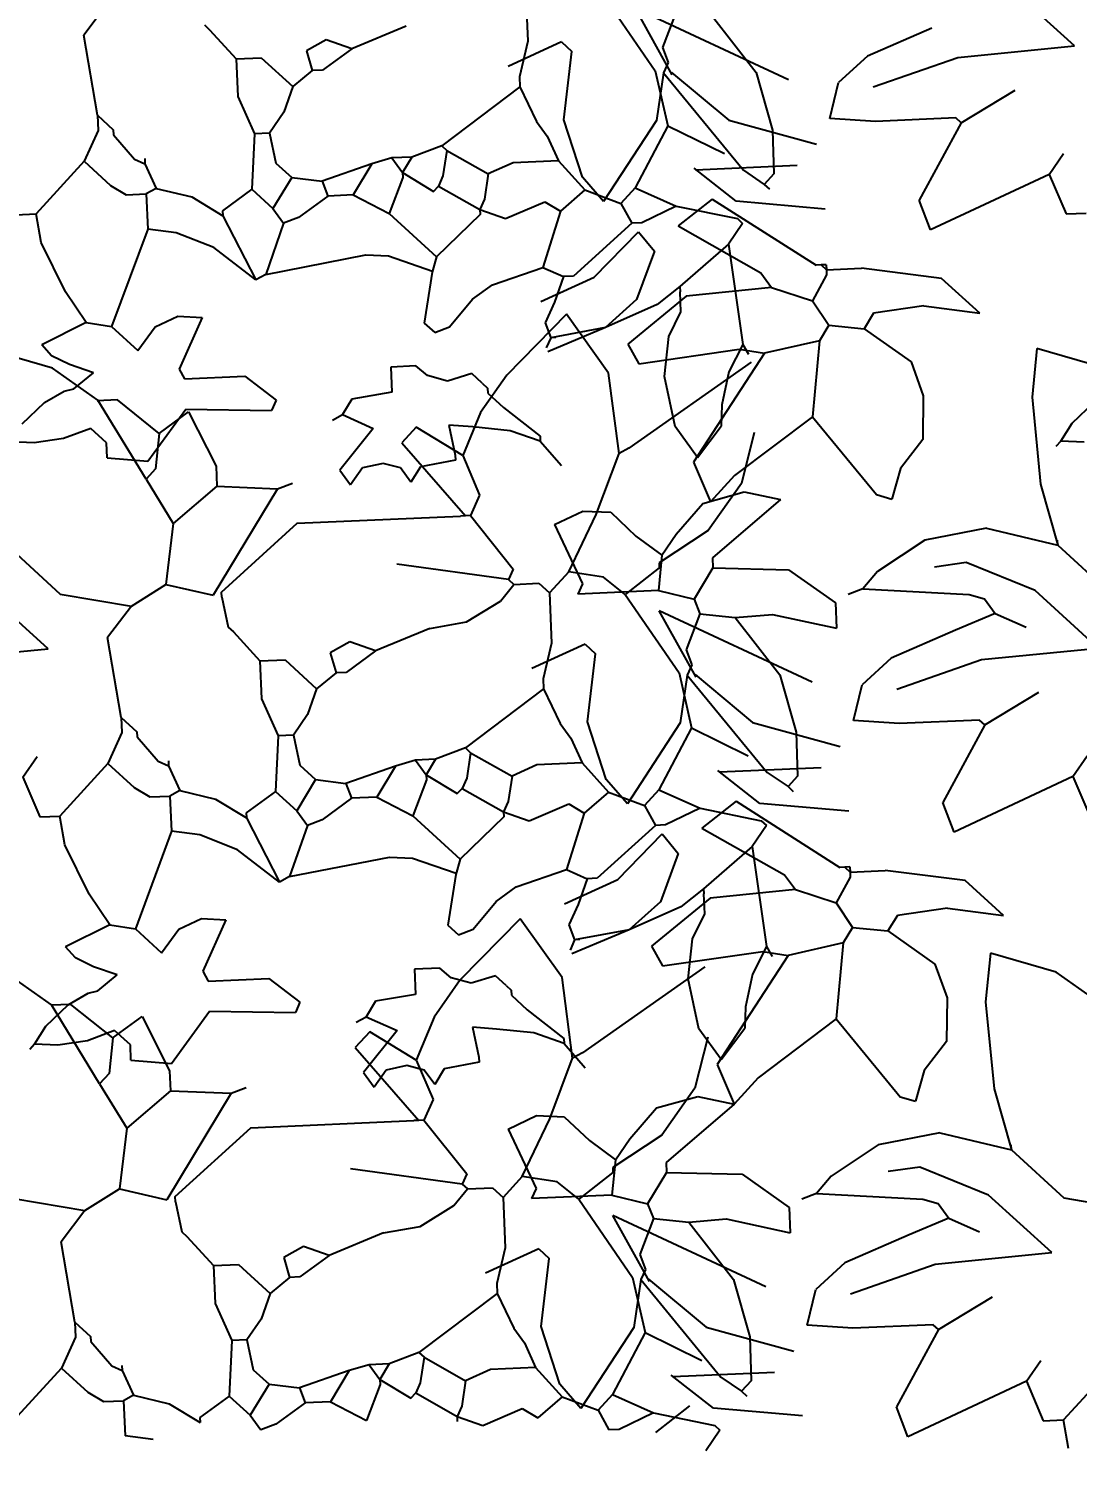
# Model space of a CAD drawing. Header units: inches. Extents: x 745 to 1928, y 308 to 2639.
# Drawn here: x 1686.7 to 1753.1, y 2358.6 to 2450.3 of the extents above; entities that cross this region are included whole.
import ezdxf

# ---------------------------------------------------------------- set-up
doc = ezdxf.new("R2010")
doc.units = ezdxf.units.IN
doc.header["$MEASUREMENT"] = 0
doc.layers.add('G-ANNO-DIM', color=90, linetype='Continuous', lineweight=18)
doc.layers.add('G-HEDGE', color=96, linetype='Continuous', lineweight=25)
doc.styles.add('ARIAL', font='arial.ttf')
doc.dimstyles.new('TICK_36', dxfattribs={"dimtxt": 10, "dimasz": 3.6, "dimexe": 1.8, "dimexo": 1.2, "dimgap": 1.8, "dimtad": 0, "dimdec": 0, "dimzin": 0, "dimdsep": 46, "dimtxsty": 'ARIAL', "dimblk": 'OBLIQUE', "dimcen": 1.8, "dimdle": 1.8, "dimclrd": 256, "dimclrt": 256, "dimadec": 0, "dimazin": 0, "dimtfac": 1, "dimtdec": 0, "dimtmove": 1, "dimatfit": 3, "dimldrblk": 'OPEN90', "dimfxl": 1, "dimtfill": 1, "dimtolj": 1, "dimtzin": 0, "dimarcsym": 0})

# ---------------------------------------------------------------- blocks, each defined once
blk = doc.blocks.new('_Oblique')
at = {"color": 0, "linetype": 'ByBlock', "lineweight": -2}
blk.add_line((-0.5, -0.5), (0.5, 0.5), dxfattribs=at)
blk = doc.blocks.new('*D37')
at = {"layer": 'Defpoints', "color": 0, "transparency": 16777216}
for p in [(1920.195, 2609.029), (1543.521, 2608.302), (1544.011, 2354.302)]:
    blk.add_point(p, dxfattribs=at)
at = {"layer": 'G-ANNO-DIM', "lineweight": -2, "transparency": 16777216}
for p, q in [((1920.191, 2610.829), (1920.407, 2498.85)), ((1920.688, 2353.229), (1920.457, 2473.027))]:
    blk.add_line(p, q, dxfattribs=at)
at = {"layer": 'G-ANNO-DIM', "color": 0, "lineweight": -2, "transparency": 16777216}
for p, q in [((1544.721, 2608.304), (1921.995, 2609.032)), ((1545.211, 2354.304), (1922.485, 2355.032))]:
    blk.add_line(p, q, dxfattribs=at)
at = {"layer": 'G-ANNO-DIM', "lineweight": -2, "transparency": 16777216, "xscale": 3.6, "yscale": 3.6, "zscale": 3.6}
for p, rotation in [((1920.195, 2609.029), 90.11050432522009), ((1920.685, 2355.029), 270.1105043252201)]:
    blk.add_blockref('_Oblique', p, dxfattribs=dict(at, rotation=rotation))
at = {"layer": 'G-ANNO-DIM', "transparency": 16777216, "insert": (1920.432, 2485.938), "char_height": 10, "attachment_point": 5, "rotation": 270.1105, "style": 'ARIAL', "bg_fill": 3, "box_fill_scale": 1.25, "bg_fill_color": 256, "bg_fill_true_color": 13158600, "bg_fill_transparency": 0}
blk.add_mtext('\\A1;254', dxfattribs=at)
blk = doc.blocks.new('_Open90')
at = {"color": 0, "linetype": 'ByBlock', "lineweight": -2}
for p, q in [((-0.5, 0.5), (0, 0)), ((0, 0), (-1, 0)), ((0, 0), (-0.5, -0.5))]:
    blk.add_line(p, q, dxfattribs=at)

msp = doc.modelspace()

# ---------------------------------------------------------------- linework, layer by layer
at = {"layer": 'G-HEDGE'}
for p, q in [((1718.184, 2452.692), (1718.323, 2449.506)), ((1722.977, 2452.582), (1726.386, 2447.623)), ((1752.91, 2449.2), (1748.92, 2452.836)), ((1691.727, 2451.858), (1690.217, 2449.877)), ((1727.464, 2447.366), (1725.132, 2451.56)), ((1734.82, 2447.048), (1725.132, 2451.56)), ((1727.7, 2451.358), (1726.841, 2449.087)), ((1697.85, 2450.528), (1698.182, 2450.224)), ((1710.621, 2450.447), (1707.173, 2449.02)), ((1729.944, 2451.137), (1732.772, 2447.511)), ((1743.887, 2450.324), (1739.814, 2448.55)), ((1691.077, 2444.807), (1690.217, 2449.877)), ((1698.182, 2450.224), (1699.858, 2448.382)), ((1705.552, 2449.588), (1704.305, 2448.895)), ((1707.173, 2449.02), (1705.552, 2449.588)), ((1720.441, 2449.446), (1717.07, 2447.902)), ((1718.323, 2449.506), (1717.784, 2447.248)), ((1720.441, 2449.446), (1721.106, 2448.837)), ((1699.858, 2448.382), (1701.452, 2448.451)), ((1701.452, 2448.451), (1703.447, 2446.623)), ((1704.305, 2448.895), (1704.679, 2447.634)), ((1707.173, 2449.02), (1705.317, 2447.662)), ((1720.589, 2444.523), (1721.106, 2448.837)), ((1726.841, 2449.087), (1727.201, 2448.145)), ((1739.814, 2448.55), (1737.972, 2446.874)), ((1740.165, 2446.604), (1745.539, 2448.471)), ((1745.539, 2448.471), (1752.91, 2449.2)), ((1699.858, 2448.382), (1699.957, 2445.988)), ((1704.679, 2447.634), (1703.447, 2446.623)), ((1705.317, 2447.662), (1704.679, 2447.634)), ((1726.386, 2447.623), (1727.176, 2444.146)), ((1727.201, 2448.145), (1726.911, 2447.493)), ((1727.402, 2447.518), (1731.042, 2444.491)), ((1732.772, 2447.511), (1733.81, 2443.871)), ((1703.447, 2446.623), (1702.879, 2445.002)), ((1717.812, 2446.611), (1712.866, 2442.884)), ((1717.784, 2447.248), (1717.812, 2446.611)), ((1717.812, 2446.611), (1718.865, 2444.422)), ((1726.911, 2447.493), (1726.454, 2444.472)), ((1726.911, 2447.493), (1731.968, 2441.329)), ((1737.433, 2444.615), (1737.972, 2446.874)), ((1699.957, 2445.988), (1701.023, 2443.644)), ((1745.744, 2444.34), (1749.165, 2446.404)), ((1691.077, 2444.807), (1692.074, 2443.893)), ((1691.077, 2444.807), (1691.118, 2443.851)), ((1702.879, 2445.002), (1701.978, 2443.686)), ((1691.118, 2443.851), (1690.246, 2441.898)), ((1692.074, 2443.893), (1692.088, 2443.574)), ((1718.865, 2444.422), (1719.543, 2443.494)), ((1721.772, 2440.885), (1720.589, 2444.523)), ((1726.454, 2444.472), (1723.116, 2439.347)), ((1727.176, 2444.146), (1725.113, 2440.225)), ((1727.176, 2444.146), (1730.764, 2442.387)), ((1731.042, 2444.491), (1736.593, 2442.976)), ((1733.81, 2443.871), (1733.893, 2441.094)), ((1740.314, 2444.422), (1737.433, 2444.615)), ((1745.412, 2444.644), (1740.314, 2444.422)), ((1745.744, 2444.34), (1743.085, 2439.436)), ((1745.744, 2444.34), (1745.412, 2444.644)), ((1692.088, 2443.574), (1693.432, 2442.037)), ((1701.023, 2443.644), (1700.857, 2440.125)), ((1701.978, 2443.686), (1701.023, 2443.644)), ((1701.978, 2443.686), (1702.38, 2441.788)), ((1719.543, 2443.494), (1720.25, 2441.929)), ((1693.432, 2442.037), (1694.083, 2441.745)), ((1694.069, 2442.065), (1694.083, 2441.745)), ((1709.708, 2442.108), (1708.448, 2441.734)), ((1710.982, 2442.163), (1709.708, 2442.108)), ((1709.708, 2442.108), (1710.388, 2441.18)), ((1710.982, 2442.163), (1710.388, 2441.18)), ((1712.866, 2442.884), (1710.982, 2442.163)), ((1712.866, 2442.884), (1713.199, 2442.579)), ((1713.199, 2442.579), (1712.95, 2440.973)), ((1713.199, 2442.579), (1715.817, 2441.098)), ((1751.313, 2441.071), (1752.213, 2442.387)), ((1690.246, 2441.898), (1687.198, 2438.572)), ((1690.246, 2441.898), (1691.908, 2440.374)), ((1694.083, 2441.745), (1694.789, 2440.181)), ((1702.38, 2441.788), (1703.378, 2440.874)), ((1708.448, 2441.734), (1705.303, 2440.639)), ((1708.448, 2441.734), (1707.256, 2439.767)), ((1710.388, 2441.18), (1710.401, 2440.861)), ((1710.388, 2441.18), (1712.355, 2439.989)), ((1715.817, 2441.098), (1715.568, 2439.49)), ((1717.383, 2441.804), (1715.817, 2441.098)), ((1720.25, 2441.929), (1717.383, 2441.804)), ((1720.25, 2441.929), (1721.927, 2440.086)), ((1731.5, 2439.365), (1728.836, 2441.455)), ((1728.941, 2441.364), (1735.375, 2441.645)), ((1731.968, 2441.329), (1733.283, 2440.429)), ((1733.893, 2441.094), (1733.283, 2440.429)), ((1691.908, 2440.374), (1692.891, 2439.778)), ((1694.789, 2440.181), (1694.166, 2439.834)), ((1694.789, 2440.181), (1697.048, 2439.641)), ((1703.378, 2440.874), (1702.187, 2438.907)), ((1703.378, 2440.874), (1705.303, 2440.639)), ((1705.303, 2440.639), (1705.664, 2439.697)), ((1710.401, 2440.861), (1709.543, 2438.589)), ((1712.355, 2439.989), (1712.659, 2440.321)), ((1712.95, 2440.973), (1712.659, 2440.321)), ((1712.659, 2440.321), (1715.278, 2438.839)), ((1723.115, 2439.348), (1721.772, 2440.885)), ((1725.113, 2440.225), (1724.198, 2439.228)), ((1725.113, 2440.225), (1727.717, 2439.062)), ((1733.283, 2440.429), (1733.616, 2440.125)), ((1751.313, 2441.071), (1743.806, 2437.552)), ((1751.313, 2441.071), (1752.38, 2438.564)), ((1692.891, 2439.778), (1694.166, 2439.834)), ((1694.166, 2439.834), (1694.264, 2437.604)), ((1697.048, 2439.641), (1699.015, 2438.45)), ((1700.857, 2440.125), (1699.001, 2438.768)), ((1700.857, 2440.125), (1702.187, 2438.907)), ((1705.664, 2439.697), (1703.808, 2438.339)), ((1707.256, 2439.767), (1705.664, 2439.697)), ((1707.256, 2439.767), (1709.543, 2438.589)), ((1715.568, 2439.49), (1715.278, 2438.839)), ((1716.898, 2438.272), (1719.405, 2439.339)), ((1719.405, 2439.339), (1720.389, 2438.743)), ((1721.927, 2440.086), (1720.389, 2438.743)), ((1721.927, 2440.086), (1724.198, 2439.228)), ((1729.995, 2439.503), (1727.833, 2437.813)), ((1729.995, 2439.503), (1736.561, 2435.321)), ((1737.135, 2438.876), (1731.5, 2439.365)), ((1743.806, 2437.552), (1743.085, 2439.436)), ((1685.924, 2438.517), (1687.198, 2438.572)), ((1687.519, 2436.754), (1687.198, 2438.572)), ((1699.001, 2438.768), (1699.015, 2438.45)), ((1699.015, 2438.45), (1701.107, 2434.391)), ((1702.187, 2438.907), (1702.866, 2437.979)), ((1703.808, 2438.339), (1702.866, 2437.979)), ((1709.543, 2438.589), (1712.535, 2435.846)), ((1715.292, 2438.521), (1712.535, 2435.846)), ((1715.278, 2438.839), (1715.292, 2438.521)), ((1715.278, 2438.839), (1716.898, 2438.272)), ((1720.389, 2438.743), (1719.268, 2435.182)), ((1724.198, 2439.228), (1724.892, 2437.982)), ((1727.717, 2439.062), (1725.528, 2438.009)), ((1727.717, 2439.062), (1731.582, 2438.273)), ((1752.38, 2438.564), (1753.654, 2438.619)), ((1694.264, 2437.604), (1691.978, 2431.44)), ((1696.053, 2437.372), (1694.264, 2437.604)), ((1702.866, 2437.979), (1701.73, 2434.738)), ((1724.892, 2437.982), (1721.207, 2434.629)), ((1722.507, 2434.563), (1725.328, 2437.438)), ((1725.528, 2438.009), (1724.892, 2437.982)), ((1725.328, 2437.438), (1726.339, 2436.206)), ((1727.833, 2437.813), (1733.07, 2434.849)), ((1731.914, 2437.969), (1731.014, 2436.652)), ((1731.582, 2438.273), (1731.914, 2437.969)), ((1689.063, 2433.627), (1687.519, 2436.754)), ((1698.439, 2436.432), (1696.053, 2437.372)), ((1731.014, 2436.652), (1727.94, 2433.965)), ((1731.014, 2436.652), (1731.93, 2430.308)), ((1701.107, 2434.391), (1698.439, 2436.432)), ((1701.73, 2434.738), (1708.061, 2435.971)), ((1708.061, 2435.971), (1709.511, 2435.913)), ((1709.511, 2435.913), (1712.279, 2434.948)), ((1712.535, 2435.846), (1712.258, 2434.877)), ((1726.339, 2436.206), (1725.207, 2433.145)), ((1701.73, 2434.738), (1701.107, 2434.391)), ((1712.258, 2434.877), (1711.76, 2431.663)), ((1716.08, 2434.085), (1719.268, 2435.182)), ((1719.268, 2435.182), (1720.57, 2434.601)), ((1733.07, 2434.849), (1733.749, 2433.921)), ((1737.226, 2434.711), (1736.34, 2433.076)), ((1736.88, 2435.335), (1736.561, 2435.321)), ((1737.198, 2435.349), (1736.88, 2435.335)), ((1736.88, 2435.335), (1737.212, 2435.029)), ((1737.198, 2435.349), (1737.212, 2435.029)), ((1737.212, 2435.029), (1739.442, 2435.127)), ((1737.212, 2435.029), (1737.226, 2434.711)), ((1744.49, 2434.483), (1739.442, 2435.127)), ((1714.811, 2433.173), (1716.08, 2434.085)), ((1719.136, 2433.018), (1722.507, 2434.563)), ((1720.57, 2434.601), (1720.002, 2432.98)), ((1721.207, 2434.629), (1720.57, 2434.601)), ((1727.94, 2433.965), (1726.495, 2432.826)), ((1727.94, 2433.965), (1727.953, 2433.646)), ((1733.749, 2433.921), (1728.347, 2433.366)), ((1733.749, 2433.921), (1736.34, 2433.076)), ((1746.931, 2432.286), (1744.49, 2434.483)), ((1690.371, 2431.688), (1689.063, 2433.627)), ((1713.366, 2431.414), (1714.811, 2433.173)), ((1720.002, 2432.98), (1719.421, 2431.678)), ((1725.207, 2433.145), (1723.233, 2431.369)), ((1728.347, 2433.366), (1724.649, 2430.332)), ((1728.009, 2432.372), (1727.953, 2433.646)), ((1736.34, 2433.076), (1737.365, 2431.525)), ((1694.729, 2431.417), (1696.166, 2432.094)), ((1696.166, 2432.094), (1697.699, 2432.008)), ((1697.699, 2432.008), (1696.245, 2428.753)), ((1720.773, 2432.22), (1716.983, 2428.37)), ((1723.428, 2428.497), (1720.773, 2432.22)), ((1726.495, 2432.826), (1723.233, 2431.369)), ((1727.238, 2430.801), (1728.009, 2432.372)), ((1740.205, 2432.287), (1739.609, 2431.303)), ((1743.376, 2432.745), (1740.205, 2432.287)), ((1743.376, 2432.745), (1746.931, 2432.286)), ((1690.371, 2431.688), (1687.559, 2430.289)), ((1690.371, 2431.688), (1691.978, 2431.44)), ((1691.978, 2431.44), (1693.641, 2429.916)), ((1693.641, 2429.916), (1694.729, 2431.417)), ((1711.76, 2431.663), (1712.424, 2431.053)), ((1712.424, 2431.053), (1713.366, 2431.414)), ((1719.421, 2431.678), (1719.78, 2430.736)), ((1723.233, 2431.369), (1719.593, 2429.846)), ((1723.233, 2431.369), (1719.78, 2430.736)), ((1737.365, 2431.525), (1736.769, 2430.542)), ((1737.365, 2431.525), (1739.609, 2431.303)), ((1739.609, 2431.303), (1742.573, 2429.198)), ((1688.183, 2429.596), (1687.559, 2430.289)), ((1719.78, 2430.736), (1719.49, 2430.085)), ((1720.099, 2430.75), (1719.78, 2430.736)), ((1724.649, 2430.332), (1725.341, 2429.086)), ((1726.966, 2428.276), (1727.238, 2430.801)), ((1731.93, 2430.308), (1731.044, 2428.568)), ((1731.93, 2430.308), (1732.276, 2429.685)), ((1736.769, 2430.542), (1733.293, 2429.751)), ((1736.769, 2430.542), (1736.341, 2425.735)), ((1688.234, 2428.805), (1684.077, 2430.006)), ((1689.322, 2429.031), (1688.183, 2429.596)), ((1732.456, 2429.188), (1724.714, 2423.744)), ((1725.341, 2429.086), (1731.685, 2430)), ((1733.293, 2429.751), (1728.805, 2422.852)), ((1731.685, 2430), (1733.293, 2429.751)), ((1742.573, 2429.198), (1743.348, 2427.062)), ((1750.533, 2430.053), (1750.228, 2426.968)), ((1754.69, 2428.852), (1750.533, 2430.053)), ((1691.107, 2426.781), (1688.234, 2428.805)), ((1690.829, 2428.517), (1689.322, 2429.031)), ((1689.596, 2427.505), (1690.829, 2428.517)), ((1696.245, 2428.753), (1696.592, 2428.129)), ((1696.592, 2428.129), (1700.415, 2428.296)), ((1700.415, 2428.296), (1702.396, 2426.786)), ((1711.24, 2428.945), (1709.646, 2428.876)), ((1709.646, 2428.876), (1709.716, 2427.282)), ((1711.968, 2428.333), (1711.24, 2428.945)), ((1713.237, 2427.989), (1711.968, 2428.333)), ((1714.773, 2428.46), (1713.237, 2427.989)), ((1715.437, 2427.851), (1714.773, 2428.46)), ((1716.983, 2428.37), (1715.328, 2425.994)), ((1724.09, 2423.398), (1723.428, 2428.497)), ((1727.65, 2425.107), (1726.966, 2428.276)), ((1731.044, 2428.568), (1730.589, 2426.491)), ((1687.726, 2426.628), (1688.984, 2427.358)), ((1688.984, 2427.358), (1689.596, 2427.505)), ((1715.437, 2427.851), (1715.77, 2427.546)), ((1715.77, 2427.546), (1715.784, 2427.228)), ((1686.319, 2425.276), (1687.726, 2426.628)), ((1692.34, 2426.802), (1691.066, 2426.746)), ((1694.156, 2421.773), (1691.107, 2426.781)), ((1694.986, 2424.682), (1692.34, 2426.802)), ((1702.396, 2426.786), (1702.105, 2426.135)), ((1707.182, 2426.853), (1706.586, 2425.869)), ((1709.716, 2427.282), (1707.182, 2426.853)), ((1715.784, 2427.228), (1716.781, 2426.314)), ((1730.589, 2426.491), (1730.558, 2425.141)), ((1743.348, 2427.062), (1743.322, 2424.297)), ((1750.228, 2426.968), (1750.761, 2421.463)), ((1752.775, 2425.323), (1754.182, 2426.674)), ((1694.265, 2422.92), (1696.675, 2426.217)), ((1694.986, 2424.682), (1696.842, 2426.041)), ((1696.675, 2426.217), (1702.105, 2426.135)), ((1696.842, 2426.041), (1698.589, 2422.605)), ((1705.962, 2425.522), (1706.586, 2425.869)), ((1706.586, 2425.869), (1708.539, 2424.997)), ((1715.328, 2425.994), (1714.2, 2423.286)), ((1716.781, 2426.314), (1719.095, 2424.499)), ((1736.341, 2425.735), (1731.395, 2422.008)), ((1736.341, 2425.735), (1740.386, 2420.803)), ((1690.663, 2424.998), (1688.94, 2424.346)), ((1691.66, 2424.083), (1690.663, 2424.998)), ((1694.986, 2424.682), (1694.765, 2422.438)), ((1708.539, 2424.997), (1706.42, 2422.35)), ((1711.249, 2425.072), (1710.335, 2424.075)), ((1714.2, 2423.286), (1711.249, 2425.072)), ((1713.318, 2425.205), (1713.72, 2423.307)), ((1714.836, 2425.088), (1713.318, 2425.205)), ((1717.191, 2424.848), (1714.836, 2425.088)), ((1719.109, 2424.18), (1717.191, 2424.848)), ((1729.049, 2423.16), (1727.65, 2425.107)), ((1729.049, 2423.16), (1730.558, 2425.141)), ((1732.651, 2424.729), (1731.834, 2421.501)), ((1752.049, 2424.185), (1752.775, 2425.323)), ((1687.075, 2424.081), (1685.593, 2424.138)), ((1688.94, 2424.346), (1687.075, 2424.081)), ((1691.702, 2423.128), (1691.66, 2424.083)), ((1710.335, 2424.075), (1714.367, 2419.463)), ((1719.095, 2424.499), (1719.109, 2424.18)), ((1719.109, 2424.18), (1720.452, 2422.643)), ((1724.714, 2423.744), (1724.09, 2423.398)), ((1743.322, 2424.297), (1741.909, 2422.466)), ((1752.049, 2424.185), (1751.745, 2423.852)), ((1753.531, 2424.128), (1752.049, 2424.185)), ((1691.702, 2423.128), (1694.265, 2422.92)), ((1709.156, 2422.783), (1707.86, 2422.498)), ((1710.26, 2422.489), (1709.156, 2422.783)), ((1713.734, 2422.988), (1711.518, 2422.573)), ((1713.72, 2423.307), (1713.734, 2422.988)), ((1714.2, 2423.286), (1715.267, 2420.778)), ((1722.645, 2419.556), (1724.09, 2423.398)), ((1728.805, 2422.852), (1729.872, 2420.345)), ((1694.765, 2422.438), (1694.156, 2421.773)), ((1698.589, 2422.605), (1698.644, 2421.331)), ((1706.42, 2422.35), (1707.099, 2421.422)), ((1707.86, 2422.498), (1707.099, 2421.422)), ((1710.922, 2421.589), (1710.26, 2422.489)), ((1711.518, 2422.573), (1710.922, 2421.589)), ((1731.395, 2422.008), (1729.872, 2420.345)), ((1741.909, 2422.466), (1741.356, 2420.527)), ((1694.156, 2421.773), (1695.874, 2418.975)), ((1698.644, 2421.331), (1695.874, 2418.975)), ((1702.481, 2421.179), (1698.402, 2414.445)), ((1698.644, 2421.331), (1702.481, 2421.179)), ((1702.481, 2421.179), (1703.423, 2421.539)), ((1729.403, 2420.251), (1732.01, 2420.978)), ((1731.834, 2421.501), (1729.729, 2418.536)), ((1732.01, 2420.978), (1734.312, 2420.498)), ((1750.761, 2421.463), (1751.858, 2417.608)), ((1715.267, 2420.778), (1714.685, 2419.476)), ((1727.704, 2418.295), (1729.403, 2420.251)), ((1734.312, 2420.498), (1730.005, 2416.8)), ((1740.386, 2420.803), (1741.356, 2420.527)), ((1703.726, 2418.999), (1714.048, 2419.449)), ((1714.367, 2419.463), (1714.048, 2419.449)), ((1714.685, 2419.476), (1714.367, 2419.463)), ((1714.685, 2419.476), (1717.387, 2416.083)), ((1720.016, 2418.918), (1721.802, 2419.766)), ((1720.906, 2415.917), (1722.645, 2419.556)), ((1721.802, 2419.766), (1723.564, 2419.689)), ((1723.564, 2419.689), (1725.156, 2418.184)), ((1695.874, 2418.975), (1695.403, 2415.124)), ((1698.936, 2414.64), (1703.726, 2418.999)), ((1720.016, 2418.918), (1721.776, 2415.164)), ((1725.156, 2418.184), (1726.804, 2416.979)), ((1729.729, 2418.536), (1726.627, 2416.485)), ((1726.804, 2416.979), (1727.704, 2418.295)), ((1747.341, 2418.688), (1743.44, 2417.919)), ((1747.341, 2418.688), (1751.858, 2417.608)), ((1685.402, 2417.561), (1688.726, 2414.514)), ((1743.44, 2417.919), (1740.448, 2415.946)), ((1751.858, 2417.608), (1751.844, 2417.927)), ((1751.858, 2417.608), (1755.182, 2414.561)), ((1717.096, 2415.432), (1710.031, 2416.401)), ((1726.804, 2416.979), (1726.583, 2414.736)), ((1726.627, 2416.485), (1726.641, 2416.167)), ((1730.005, 2416.8), (1730.033, 2416.162)), ((1746.058, 2416.514), (1744.058, 2416.222)), ((1750.422, 2414.731), (1746.058, 2416.514)), ((1717.387, 2416.083), (1717.096, 2415.432)), ((1717.096, 2415.432), (1717.429, 2415.127)), ((1720.906, 2415.917), (1719.686, 2414.587)), ((1723.111, 2415.584), (1720.906, 2415.917)), ((1724.479, 2414.477), (1723.111, 2415.584)), ((1726.641, 2416.167), (1724.479, 2414.477)), ((1730.033, 2416.162), (1728.841, 2414.195)), ((1730.033, 2416.162), (1734.826, 2416.053)), ((1734.826, 2416.053), (1737.79, 2413.947)), ((1740.448, 2415.946), (1739.529, 2414.836)), ((1687.955, 2411.049), (1683.966, 2414.684)), ((1688.726, 2414.514), (1693.229, 2413.753)), ((1693.229, 2413.753), (1695.403, 2415.124)), ((1695.403, 2415.124), (1698.402, 2414.445)), ((1698.95, 2414.321), (1698.936, 2414.64)), ((1716.581, 2414.071), (1717.429, 2415.127)), ((1717.429, 2415.127), (1719.022, 2415.196)), ((1719.022, 2415.196), (1719.686, 2414.587)), ((1719.686, 2414.587), (1719.825, 2411.401)), ((1721.776, 2415.164), (1721.486, 2414.513)), ((1726.583, 2414.736), (1721.486, 2414.513)), ((1726.583, 2414.736), (1728.841, 2414.195)), ((1739.529, 2414.836), (1738.587, 2414.476)), ((1739.529, 2414.836), (1746.248, 2414.49)), ((1754.412, 2411.095), (1750.422, 2414.731)), ((1693.229, 2413.753), (1691.719, 2411.772)), ((1698.95, 2414.321), (1699.351, 2412.423)), ((1714.44, 2412.749), (1716.581, 2414.071)), ((1724.479, 2414.477), (1727.888, 2409.518)), ((1728.841, 2414.195), (1729.202, 2413.253)), ((1737.79, 2413.947), (1737.86, 2412.354)), ((1746.248, 2414.49), (1747.218, 2414.214)), ((1747.218, 2414.214), (1747.896, 2413.285)), ((1712.123, 2412.342), (1714.44, 2412.749)), ((1728.966, 2409.261), (1726.634, 2413.455)), ((1736.321, 2408.943), (1726.634, 2413.455)), ((1729.202, 2413.253), (1728.343, 2410.982)), ((1729.202, 2413.253), (1731.446, 2413.032)), ((1731.446, 2413.032), (1733.814, 2413.225)), ((1731.446, 2413.032), (1734.273, 2409.406)), ((1733.814, 2413.225), (1737.86, 2412.354)), ((1747.896, 2413.285), (1745.389, 2412.219)), ((1747.896, 2413.285), (1749.849, 2412.413)), ((1692.579, 2406.702), (1691.719, 2411.772)), ((1699.351, 2412.423), (1699.684, 2412.119)), ((1699.684, 2412.119), (1701.36, 2410.277)), ((1712.123, 2412.342), (1708.675, 2410.915)), ((1745.389, 2412.219), (1741.316, 2410.445)), ((1680.584, 2410.319), (1687.955, 2411.049)), ((1707.054, 2411.483), (1705.807, 2410.79)), ((1708.675, 2410.915), (1706.819, 2409.557)), ((1708.675, 2410.915), (1707.054, 2411.483)), ((1721.943, 2411.341), (1718.572, 2409.797)), ((1719.825, 2411.401), (1719.286, 2409.143)), ((1721.943, 2411.34), (1722.608, 2410.732)), ((1728.343, 2410.982), (1728.703, 2410.04)), ((1747.04, 2410.366), (1754.412, 2411.095)), ((1701.36, 2410.277), (1702.954, 2410.346)), ((1701.36, 2410.277), (1701.459, 2407.883)), ((1702.954, 2410.346), (1704.949, 2408.518)), ((1705.807, 2410.79), (1706.181, 2409.529)), ((1722.091, 2406.418), (1722.608, 2410.732)), ((1728.703, 2410.04), (1728.413, 2409.388)), ((1741.316, 2410.445), (1739.474, 2408.769)), ((1741.667, 2408.499), (1747.04, 2410.366)), ((1706.181, 2409.529), (1704.949, 2408.518)), ((1706.819, 2409.557), (1706.181, 2409.529)), ((1719.286, 2409.143), (1719.314, 2408.506)), ((1727.888, 2409.518), (1728.678, 2406.041)), ((1728.413, 2409.388), (1727.956, 2406.367)), ((1728.413, 2409.388), (1733.47, 2403.224)), ((1728.904, 2409.413), (1732.544, 2406.386)), ((1734.273, 2409.406), (1735.312, 2405.766)), ((1704.949, 2408.518), (1704.381, 2406.897)), ((1719.314, 2408.506), (1714.368, 2404.779)), ((1719.314, 2408.506), (1720.367, 2406.317)), ((1738.935, 2406.51), (1739.474, 2408.769)), ((1747.246, 2406.235), (1750.667, 2408.299)), ((1701.459, 2407.883), (1702.525, 2405.539)), ((1692.579, 2406.702), (1693.576, 2405.788)), ((1692.579, 2406.702), (1692.62, 2405.746)), ((1704.381, 2406.897), (1703.48, 2405.581)), ((1720.367, 2406.317), (1721.045, 2405.389)), ((1723.274, 2402.78), (1722.091, 2406.418)), ((1727.956, 2406.367), (1724.618, 2401.242)), ((1732.544, 2406.386), (1738.095, 2404.871)), ((1741.816, 2406.317), (1738.935, 2406.51)), ((1746.913, 2406.539), (1741.816, 2406.317)), ((1747.246, 2406.235), (1746.913, 2406.539)), ((1692.62, 2405.746), (1691.748, 2403.793)), ((1693.576, 2405.788), (1693.59, 2405.469)), ((1693.59, 2405.469), (1694.933, 2403.932)), ((1702.525, 2405.539), (1702.359, 2402.02)), ((1703.48, 2405.581), (1702.525, 2405.539)), ((1703.48, 2405.581), (1703.882, 2403.683)), ((1721.045, 2405.389), (1721.752, 2403.824)), ((1728.678, 2406.041), (1726.614, 2402.12)), ((1728.678, 2406.041), (1732.266, 2404.282)), ((1735.312, 2405.766), (1735.395, 2402.989)), ((1747.246, 2406.235), (1744.587, 2401.331)), ((1714.368, 2404.779), (1712.484, 2404.058)), ((1714.368, 2404.779), (1714.701, 2404.474)), ((1714.701, 2404.474), (1714.452, 2402.868)), ((1714.701, 2404.474), (1717.319, 2402.993)), ((1686.359, 2402.919), (1687.259, 2404.235)), ((1691.748, 2403.793), (1688.7, 2400.467)), ((1691.748, 2403.793), (1693.41, 2402.269)), ((1694.933, 2403.932), (1695.585, 2403.64)), ((1695.571, 2403.96), (1695.585, 2403.64)), ((1695.585, 2403.64), (1696.291, 2402.076)), ((1703.882, 2403.683), (1704.879, 2402.769)), ((1709.95, 2403.629), (1706.805, 2402.534)), ((1709.95, 2403.629), (1708.758, 2401.662)), ((1711.21, 2404.003), (1709.95, 2403.629)), ((1712.484, 2404.058), (1711.21, 2404.003)), ((1711.21, 2404.003), (1711.889, 2403.075)), ((1712.484, 2404.058), (1711.889, 2403.075)), ((1718.885, 2403.699), (1717.319, 2402.993)), ((1721.752, 2403.824), (1718.885, 2403.699)), ((1721.752, 2403.824), (1723.429, 2401.981)), ((1730.443, 2403.259), (1736.877, 2403.54)), ((1752.815, 2402.966), (1753.715, 2404.282)), ((1686.359, 2402.919), (1687.426, 2400.412)), ((1704.879, 2402.769), (1703.689, 2400.802)), ((1704.879, 2402.769), (1706.805, 2402.534)), ((1711.903, 2402.756), (1711.045, 2400.484)), ((1711.889, 2403.075), (1711.903, 2402.756)), ((1711.889, 2403.075), (1713.857, 2401.884)), ((1714.452, 2402.868), (1714.161, 2402.216)), ((1717.319, 2402.993), (1717.07, 2401.385)), ((1724.617, 2401.243), (1723.274, 2402.78)), ((1733.002, 2401.26), (1730.338, 2403.349)), ((1733.47, 2403.224), (1734.785, 2402.324)), ((1735.395, 2402.989), (1734.785, 2402.324)), ((1752.815, 2402.966), (1745.307, 2399.447)), ((1752.815, 2402.966), (1753.882, 2400.458)), ((1693.41, 2402.269), (1694.393, 2401.673)), ((1694.393, 2401.673), (1695.668, 2401.729)), ((1696.291, 2402.076), (1695.668, 2401.729)), ((1695.668, 2401.729), (1695.766, 2399.499)), ((1696.291, 2402.076), (1698.55, 2401.535)), ((1702.359, 2402.02), (1700.503, 2400.663)), ((1702.359, 2402.02), (1703.689, 2400.802)), ((1706.805, 2402.534), (1707.166, 2401.592)), ((1713.857, 2401.884), (1714.161, 2402.216)), ((1714.161, 2402.216), (1716.78, 2400.734)), ((1723.429, 2401.981), (1721.891, 2400.638)), ((1723.429, 2401.981), (1725.7, 2401.123)), ((1726.614, 2402.12), (1725.7, 2401.123)), ((1726.614, 2402.12), (1729.219, 2400.957)), ((1734.785, 2402.324), (1735.118, 2402.02)), ((1698.55, 2401.535), (1700.517, 2400.345)), ((1703.689, 2400.802), (1704.368, 2399.874)), ((1707.166, 2401.592), (1705.31, 2400.234)), ((1708.758, 2401.662), (1707.166, 2401.592)), ((1708.758, 2401.662), (1711.045, 2400.484)), ((1717.07, 2401.385), (1716.78, 2400.734)), ((1718.4, 2400.167), (1720.907, 2401.234)), ((1720.907, 2401.234), (1721.891, 2400.638)), ((1725.7, 2401.123), (1726.393, 2399.877)), ((1729.219, 2400.957), (1727.03, 2399.904)), ((1729.219, 2400.957), (1733.084, 2400.168)), ((1731.497, 2401.398), (1729.335, 2399.708)), ((1731.497, 2401.398), (1738.062, 2397.216)), ((1738.637, 2400.771), (1733.002, 2401.26)), ((1745.307, 2399.447), (1744.587, 2401.331)), ((1687.426, 2400.412), (1688.7, 2400.467)), ((1689.021, 2398.649), (1688.7, 2400.467)), ((1700.503, 2400.663), (1700.517, 2400.345)), ((1700.517, 2400.345), (1702.609, 2396.286)), ((1704.368, 2399.874), (1703.232, 2396.633)), ((1705.31, 2400.234), (1704.368, 2399.874)), ((1711.045, 2400.484), (1714.037, 2397.741)), ((1716.794, 2400.416), (1714.037, 2397.741)), ((1716.78, 2400.734), (1716.794, 2400.416)), ((1716.78, 2400.734), (1718.4, 2400.167)), ((1721.891, 2400.638), (1720.77, 2397.077)), ((1726.393, 2399.877), (1722.709, 2396.524)), ((1727.03, 2399.904), (1726.393, 2399.877)), ((1733.416, 2399.864), (1732.516, 2398.547)), ((1733.084, 2400.168), (1733.416, 2399.864)), ((1695.766, 2399.499), (1693.48, 2393.334)), ((1697.555, 2399.267), (1695.766, 2399.499)), ((1699.941, 2398.326), (1697.555, 2399.267)), ((1724.009, 2396.458), (1726.83, 2399.333)), ((1726.83, 2399.333), (1727.841, 2398.101)), ((1729.335, 2399.708), (1734.572, 2396.744)), ((1690.565, 2395.522), (1689.021, 2398.649)), ((1702.609, 2396.286), (1699.941, 2398.326)), ((1727.841, 2398.101), (1726.709, 2395.04)), ((1732.516, 2398.547), (1729.441, 2395.86)), ((1732.516, 2398.547), (1733.431, 2392.203)), ((1703.232, 2396.633), (1709.562, 2397.866)), ((1709.562, 2397.866), (1711.013, 2397.808)), ((1711.013, 2397.808), (1713.781, 2396.843)), ((1714.037, 2397.741), (1713.76, 2396.772)), ((1738.382, 2397.23), (1738.062, 2397.216)), ((1738.7, 2397.243), (1738.382, 2397.23)), ((1738.382, 2397.23), (1738.714, 2396.924)), ((1738.7, 2397.243), (1738.714, 2396.924)), ((1703.232, 2396.633), (1702.609, 2396.286)), ((1713.76, 2396.772), (1713.262, 2393.558)), ((1717.582, 2395.98), (1720.77, 2397.077)), ((1720.638, 2394.913), (1724.009, 2396.458)), ((1720.77, 2397.077), (1722.071, 2396.496)), ((1722.071, 2396.496), (1721.503, 2394.875)), ((1722.709, 2396.524), (1722.071, 2396.496)), ((1734.572, 2396.744), (1735.251, 2395.816)), ((1738.728, 2396.606), (1737.841, 2394.971)), ((1738.714, 2396.924), (1740.944, 2397.021)), ((1738.714, 2396.924), (1738.728, 2396.606)), ((1745.992, 2396.378), (1740.944, 2397.021)), ((1748.433, 2394.181), (1745.992, 2396.378)), ((1691.873, 2393.583), (1690.565, 2395.522)), ((1716.313, 2395.068), (1717.582, 2395.98)), ((1729.441, 2395.86), (1727.997, 2394.72)), ((1729.441, 2395.86), (1729.455, 2395.541)), ((1729.511, 2394.267), (1729.455, 2395.541)), ((1735.251, 2395.816), (1729.849, 2395.261)), ((1735.251, 2395.816), (1737.841, 2394.971)), ((1714.868, 2393.309), (1716.313, 2395.068)), ((1721.503, 2394.875), (1720.922, 2393.573)), ((1726.709, 2395.04), (1724.734, 2393.264)), ((1727.997, 2394.72), (1724.734, 2393.264)), ((1729.849, 2395.261), (1726.151, 2392.227)), ((1737.841, 2394.971), (1738.867, 2393.42)), ((1744.878, 2394.64), (1741.706, 2394.182)), ((1744.878, 2394.64), (1748.433, 2394.181)), ((1691.873, 2393.583), (1689.061, 2392.184)), ((1691.873, 2393.583), (1693.48, 2393.334)), ((1696.231, 2393.312), (1697.668, 2393.989)), ((1697.668, 2393.989), (1699.201, 2393.903)), ((1699.201, 2393.903), (1697.747, 2390.648)), ((1713.262, 2393.558), (1713.926, 2392.948)), ((1717.836, 2393.962), (1714.046, 2390.111)), ((1720.49, 2390.238), (1717.836, 2393.962)), ((1720.922, 2393.573), (1721.282, 2392.631)), ((1728.74, 2392.696), (1729.511, 2394.267)), ((1741.706, 2394.182), (1741.111, 2393.198)), ((1693.48, 2393.334), (1695.143, 2391.811)), ((1695.143, 2391.811), (1696.231, 2393.312)), ((1713.926, 2392.948), (1714.868, 2393.309)), ((1721.282, 2392.631), (1720.992, 2391.98)), ((1724.734, 2393.264), (1721.095, 2391.741)), ((1724.734, 2393.264), (1721.282, 2392.631)), ((1721.601, 2392.645), (1721.282, 2392.631)), ((1728.468, 2390.171), (1728.74, 2392.696)), ((1738.867, 2393.42), (1738.271, 2392.437)), ((1738.867, 2393.42), (1741.111, 2393.198)), ((1741.111, 2393.198), (1744.075, 2391.093)), ((1689.685, 2391.491), (1689.061, 2392.184)), ((1726.151, 2392.227), (1726.843, 2390.981)), ((1726.843, 2390.981), (1733.187, 2391.895)), ((1734.795, 2391.646), (1730.307, 2384.747)), ((1733.431, 2392.203), (1732.545, 2390.463)), ((1733.187, 2391.895), (1734.795, 2391.646)), ((1733.431, 2392.203), (1733.777, 2391.58)), ((1738.271, 2392.437), (1734.795, 2391.646)), ((1738.271, 2392.437), (1737.843, 2387.63)), ((1747.596, 2391.794), (1747.291, 2388.709)), ((1751.753, 2390.593), (1747.596, 2391.794)), ((1690.824, 2390.926), (1689.685, 2391.491)), ((1692.331, 2390.411), (1690.824, 2390.926)), ((1712.742, 2390.84), (1711.148, 2390.77)), ((1711.148, 2390.77), (1711.218, 2389.177)), ((1713.47, 2390.228), (1712.742, 2390.84)), ((1729.518, 2390.93), (1721.776, 2385.485)), ((1744.075, 2391.093), (1744.849, 2388.957)), ((1688.17, 2388.522), (1685.296, 2390.546)), ((1691.098, 2389.4), (1692.331, 2390.411)), ((1697.747, 2390.648), (1698.094, 2390.024)), ((1698.094, 2390.024), (1701.917, 2390.191)), ((1701.917, 2390.191), (1703.898, 2388.681)), ((1714.046, 2390.111), (1712.39, 2387.735)), ((1714.739, 2389.884), (1713.47, 2390.228)), ((1716.275, 2390.355), (1714.739, 2389.884)), ((1716.939, 2389.745), (1716.275, 2390.355)), ((1721.153, 2385.139), (1720.49, 2390.238)), ((1729.152, 2387.001), (1728.468, 2390.171)), ((1732.545, 2390.463), (1732.091, 2388.386)), ((1754.626, 2388.569), (1751.753, 2390.593)), ((1689.228, 2388.523), (1690.486, 2389.253)), ((1690.486, 2389.253), (1691.098, 2389.4)), ((1711.218, 2389.177), (1708.684, 2388.748)), ((1716.939, 2389.745), (1717.272, 2389.441)), ((1717.272, 2389.441), (1717.286, 2389.123)), ((1717.286, 2389.123), (1718.283, 2388.209)), ((1744.849, 2388.957), (1744.823, 2386.192)), ((1687.821, 2387.171), (1689.228, 2388.523)), ((1689.402, 2388.543), (1688.128, 2388.488)), ((1691.218, 2383.514), (1688.17, 2388.522)), ((1692.049, 2386.423), (1689.402, 2388.543)), ((1695.767, 2384.815), (1698.177, 2388.112)), ((1698.177, 2388.112), (1703.607, 2388.03)), ((1703.898, 2388.681), (1703.607, 2388.03)), ((1708.684, 2388.748), (1708.088, 2387.764)), ((1718.283, 2388.209), (1720.597, 2386.394)), ((1732.091, 2388.386), (1732.06, 2387.036)), ((1747.291, 2388.709), (1747.824, 2383.204)), ((1687.095, 2386.033), (1687.821, 2387.171)), ((1692.049, 2386.423), (1693.905, 2387.782)), ((1693.905, 2387.782), (1695.651, 2384.346)), ((1707.464, 2387.417), (1708.088, 2387.764)), ((1708.088, 2387.764), (1710.041, 2386.892)), ((1712.39, 2387.735), (1711.262, 2385.027)), ((1714.82, 2387.1), (1715.222, 2385.202)), ((1716.338, 2386.983), (1714.82, 2387.1)), ((1730.551, 2385.055), (1732.06, 2387.036)), ((1737.843, 2387.63), (1732.897, 2383.902)), ((1737.843, 2387.63), (1741.888, 2382.698)), ((1690.442, 2386.241), (1688.577, 2385.976)), ((1692.165, 2386.893), (1690.442, 2386.241)), ((1692.049, 2386.423), (1691.828, 2384.18)), ((1693.162, 2385.978), (1692.165, 2386.893)), ((1708.312, 2386.814), (1707.397, 2385.816)), ((1710.041, 2386.892), (1707.922, 2384.245)), ((1711.262, 2385.027), (1708.312, 2386.814)), ((1718.693, 2386.743), (1716.338, 2386.983)), ((1720.611, 2386.075), (1718.693, 2386.743)), ((1720.597, 2386.394), (1720.611, 2386.075)), ((1729.713, 2386.47), (1728.897, 2383.242)), ((1730.551, 2385.055), (1729.152, 2387.001)), ((1744.823, 2386.192), (1743.411, 2384.361)), ((1687.095, 2386.033), (1686.791, 2385.701)), ((1688.577, 2385.976), (1687.095, 2386.033)), ((1693.204, 2385.023), (1693.162, 2385.978)), ((1707.397, 2385.816), (1711.429, 2381.204)), ((1715.222, 2385.202), (1715.236, 2384.883)), ((1720.611, 2386.075), (1721.954, 2384.538)), ((1721.776, 2385.485), (1721.153, 2385.139)), ((1693.204, 2385.023), (1695.767, 2384.815)), ((1695.651, 2384.346), (1695.707, 2383.072)), ((1709.362, 2384.393), (1708.6, 2383.317)), ((1710.658, 2384.678), (1709.362, 2384.393)), ((1711.762, 2384.384), (1710.658, 2384.678)), ((1711.262, 2385.027), (1712.329, 2382.52)), ((1712.424, 2383.484), (1711.762, 2384.384)), ((1713.02, 2384.468), (1712.424, 2383.484)), ((1715.236, 2384.883), (1713.02, 2384.468)), ((1719.707, 2381.297), (1721.153, 2385.139)), ((1730.307, 2384.747), (1731.374, 2382.24)), ((1743.411, 2384.361), (1742.858, 2382.421)), ((1691.828, 2384.18), (1691.218, 2383.514)), ((1691.218, 2383.514), (1692.936, 2380.716)), ((1707.922, 2384.245), (1708.6, 2383.317)), ((1732.897, 2383.902), (1731.374, 2382.24)), ((1695.707, 2383.072), (1692.936, 2380.716)), ((1699.544, 2382.92), (1695.465, 2376.186)), ((1695.707, 2383.072), (1699.544, 2382.92)), ((1699.544, 2382.92), (1700.486, 2383.281)), ((1712.329, 2382.52), (1711.747, 2381.218)), ((1726.465, 2381.992), (1729.072, 2382.72)), ((1728.897, 2383.242), (1726.792, 2380.277)), ((1729.072, 2382.72), (1731.374, 2382.24)), ((1741.888, 2382.698), (1742.858, 2382.421)), ((1747.824, 2383.204), (1748.92, 2379.349)), ((1724.767, 2380.036), (1726.465, 2381.992)), ((1731.374, 2382.24), (1727.067, 2378.541)), ((1692.936, 2380.716), (1692.466, 2376.865)), ((1695.998, 2376.382), (1700.788, 2380.74)), ((1700.788, 2380.74), (1711.111, 2381.19)), ((1711.429, 2381.204), (1711.111, 2381.19)), ((1711.747, 2381.218), (1711.429, 2381.204)), ((1711.747, 2381.218), (1714.449, 2377.824)), ((1717.079, 2380.659), (1718.864, 2381.507)), ((1717.079, 2380.659), (1718.839, 2376.905)), ((1717.968, 2377.658), (1719.707, 2381.297)), ((1718.864, 2381.507), (1720.627, 2381.43)), ((1720.627, 2381.43), (1722.219, 2379.925)), ((1722.219, 2379.925), (1723.867, 2378.721)), ((1726.792, 2380.277), (1723.689, 2378.227)), ((1723.867, 2378.721), (1724.767, 2380.036)), ((1744.404, 2380.429), (1740.502, 2379.66)), ((1744.404, 2380.429), (1748.92, 2379.349)), ((1740.502, 2379.66), (1737.51, 2377.687)), ((1748.92, 2379.349), (1748.906, 2379.668)), ((1748.92, 2379.349), (1752.245, 2376.302)), ((1714.159, 2377.173), (1707.093, 2378.142)), ((1723.703, 2377.908), (1721.542, 2376.218)), ((1723.867, 2378.721), (1723.645, 2376.477)), ((1723.689, 2378.227), (1723.703, 2377.908)), ((1727.095, 2377.904), (1725.903, 2375.936)), ((1727.067, 2378.541), (1727.095, 2377.904)), ((1727.095, 2377.904), (1731.888, 2377.794)), ((1743.121, 2378.255), (1741.12, 2377.964)), ((1747.484, 2376.472), (1743.121, 2378.255)), ((1714.449, 2377.824), (1714.159, 2377.173)), ((1714.159, 2377.173), (1714.491, 2376.868)), ((1717.968, 2377.658), (1716.749, 2376.329)), ((1720.174, 2377.325), (1717.968, 2377.658)), ((1721.542, 2376.218), (1720.174, 2377.325)), ((1731.888, 2377.794), (1734.853, 2375.688)), ((1737.51, 2377.687), (1736.592, 2376.577)), ((1685.789, 2376.255), (1690.291, 2375.494)), ((1690.291, 2375.494), (1692.466, 2376.865)), ((1692.466, 2376.865), (1695.465, 2376.186)), ((1696.012, 2376.062), (1695.998, 2376.382)), ((1696.012, 2376.062), (1696.414, 2374.165)), ((1713.643, 2375.812), (1714.491, 2376.868)), ((1714.491, 2376.868), (1716.084, 2376.937)), ((1716.084, 2376.937), (1716.749, 2376.329)), ((1716.749, 2376.329), (1716.888, 2373.142)), ((1718.839, 2376.905), (1718.548, 2376.254)), ((1723.645, 2376.477), (1718.548, 2376.254)), ((1721.542, 2376.218), (1724.951, 2371.259)), ((1723.645, 2376.477), (1725.903, 2375.936)), ((1736.592, 2376.577), (1735.65, 2376.217)), ((1736.592, 2376.577), (1743.31, 2376.231)), ((1743.31, 2376.231), (1744.28, 2375.955)), ((1751.474, 2372.837), (1747.484, 2376.472)), ((1752.245, 2376.302), (1756.747, 2375.541)), ((1690.291, 2375.494), (1688.781, 2373.513)), ((1711.502, 2374.49), (1713.643, 2375.812)), ((1726.029, 2371.002), (1723.696, 2375.197)), ((1733.384, 2370.684), (1723.696, 2375.197)), ((1725.903, 2375.936), (1726.264, 2374.995)), ((1734.853, 2375.688), (1734.922, 2374.095)), ((1744.28, 2375.955), (1744.958, 2375.027)), ((1709.186, 2374.084), (1711.502, 2374.49)), ((1726.264, 2374.995), (1725.406, 2372.723)), ((1726.264, 2374.995), (1728.508, 2374.773)), ((1728.508, 2374.774), (1730.876, 2374.967)), ((1728.508, 2374.773), (1731.336, 2371.147)), ((1730.876, 2374.967), (1734.922, 2374.095)), ((1744.958, 2375.027), (1742.452, 2373.96)), ((1744.958, 2375.027), (1746.912, 2374.154)), ((1689.641, 2368.443), (1688.781, 2373.513)), ((1696.414, 2374.165), (1696.746, 2373.86)), ((1696.746, 2373.86), (1698.423, 2372.018)), ((1709.186, 2374.084), (1705.737, 2372.656)), ((1742.452, 2373.96), (1738.379, 2372.186)), ((1704.116, 2373.224), (1702.87, 2372.531)), ((1702.87, 2372.531), (1703.243, 2371.271)), ((1705.737, 2372.656), (1703.881, 2371.298)), ((1705.737, 2372.656), (1704.116, 2373.224)), ((1719.005, 2373.082), (1715.634, 2371.538)), ((1716.888, 2373.142), (1716.348, 2370.884)), ((1719.005, 2373.082), (1719.671, 2372.473)), ((1719.153, 2368.159), (1719.671, 2372.473)), ((1725.406, 2372.723), (1725.765, 2371.781)), ((1744.103, 2372.107), (1751.474, 2372.837)), ((1698.423, 2372.018), (1700.016, 2372.087)), ((1698.423, 2372.018), (1698.522, 2369.624)), ((1700.016, 2372.087), (1702.011, 2370.259)), ((1725.765, 2371.781), (1725.475, 2371.13)), ((1738.379, 2372.186), (1736.536, 2370.51)), ((1738.73, 2370.24), (1744.103, 2372.107)), ((1703.243, 2371.271), (1702.011, 2370.259)), ((1703.881, 2371.298), (1703.243, 2371.271)), ((1716.348, 2370.884), (1716.376, 2370.247)), ((1724.951, 2371.259), (1725.74, 2367.782)), ((1725.475, 2371.129), (1725.019, 2368.108)), ((1725.475, 2371.13), (1730.532, 2364.966)), ((1725.966, 2371.154), (1729.607, 2368.127)), ((1731.336, 2371.147), (1732.374, 2367.507)), ((1698.522, 2369.624), (1699.587, 2367.281)), ((1702.011, 2370.259), (1701.443, 2368.638)), ((1716.376, 2370.247), (1711.431, 2366.52)), ((1716.376, 2370.247), (1717.429, 2368.058)), ((1735.997, 2368.251), (1736.536, 2370.51)), ((1744.308, 2367.976), (1747.73, 2370.04)), ((1689.641, 2368.443), (1690.638, 2367.529)), ((1689.641, 2368.443), (1689.683, 2367.487)), ((1701.443, 2368.638), (1700.543, 2367.322)), ((1717.429, 2368.058), (1718.107, 2367.13)), ((1720.336, 2364.521), (1719.153, 2368.159)), ((1725.019, 2368.108), (1721.68, 2362.984)), ((1725.74, 2367.782), (1723.677, 2363.862)), ((1725.74, 2367.782), (1729.328, 2366.023)), ((1729.607, 2368.127), (1735.158, 2366.612)), ((1738.878, 2368.058), (1735.997, 2368.251)), ((1743.976, 2368.28), (1738.878, 2368.058)), ((1744.308, 2367.976), (1741.649, 2363.072)), ((1744.308, 2367.976), (1743.976, 2368.28)), ((1689.683, 2367.487), (1688.81, 2365.534)), ((1690.638, 2367.529), (1690.652, 2367.21)), ((1690.652, 2367.21), (1691.996, 2365.673)), ((1699.587, 2367.281), (1699.421, 2363.762)), ((1700.543, 2367.322), (1699.587, 2367.281)), ((1700.543, 2367.322), (1700.944, 2365.424)), ((1718.107, 2367.13), (1718.814, 2365.565)), ((1732.374, 2367.507), (1732.457, 2364.731)), ((1711.431, 2366.52), (1709.547, 2365.8)), ((1711.431, 2366.52), (1711.764, 2366.215)), ((1711.764, 2366.215), (1711.514, 2364.609)), ((1711.764, 2366.215), (1714.381, 2364.734)), ((1749.877, 2364.707), (1750.778, 2366.023)), ((1688.81, 2365.534), (1685.762, 2362.208)), ((1688.81, 2365.534), (1690.472, 2364.01)), ((1691.996, 2365.673), (1692.647, 2365.382)), ((1692.633, 2365.701), (1692.647, 2365.382)), ((1692.647, 2365.382), (1693.353, 2363.817)), ((1700.944, 2365.424), (1701.942, 2364.51)), ((1707.012, 2365.37), (1703.867, 2364.275)), ((1707.012, 2365.37), (1705.821, 2363.403)), ((1708.273, 2365.744), (1707.012, 2365.37)), ((1709.547, 2365.8), (1708.273, 2365.744)), ((1708.273, 2365.744), (1708.952, 2364.816)), ((1709.547, 2365.8), (1708.952, 2364.816)), ((1715.947, 2365.44), (1714.381, 2364.734)), ((1718.814, 2365.565), (1715.947, 2365.44)), ((1718.814, 2365.565), (1720.491, 2363.723)), ((1730.064, 2363.001), (1727.4, 2365.091)), ((1727.505, 2365.001), (1733.939, 2365.281)), ((1755.266, 2365.581), (1752.218, 2362.255)), ((1701.942, 2364.51), (1700.751, 2362.543)), ((1701.942, 2364.51), (1703.867, 2364.275)), ((1703.867, 2364.275), (1704.228, 2363.333)), ((1708.966, 2364.498), (1708.107, 2362.225)), ((1708.952, 2364.816), (1708.966, 2364.498)), ((1708.952, 2364.816), (1710.919, 2363.625)), ((1711.514, 2364.609), (1711.223, 2363.957)), ((1714.381, 2364.734), (1714.133, 2363.127)), ((1721.68, 2362.984), (1720.336, 2364.521)), ((1730.532, 2364.966), (1731.848, 2364.065)), ((1732.457, 2364.731), (1731.848, 2364.065)), ((1749.877, 2364.707), (1742.37, 2361.188)), ((1749.877, 2364.707), (1750.944, 2362.2)), ((1690.472, 2364.01), (1691.456, 2363.414)), ((1691.456, 2363.414), (1692.731, 2363.47)), ((1693.353, 2363.817), (1692.731, 2363.47)), ((1692.731, 2363.47), (1692.828, 2361.24)), ((1693.353, 2363.817), (1695.612, 2363.277)), ((1695.612, 2363.277), (1697.579, 2362.086)), ((1699.421, 2363.762), (1697.565, 2362.404)), ((1699.421, 2363.762), (1700.751, 2362.543)), ((1704.228, 2363.333), (1702.372, 2361.975)), ((1705.821, 2363.403), (1704.228, 2363.333)), ((1705.821, 2363.403), (1708.107, 2362.225)), ((1710.919, 2363.625), (1711.223, 2363.957)), ((1711.223, 2363.957), (1713.842, 2362.475)), ((1720.491, 2363.723), (1718.953, 2362.379)), ((1720.491, 2363.723), (1722.763, 2362.864)), ((1723.677, 2363.862), (1722.763, 2362.864)), ((1723.677, 2363.862), (1726.282, 2362.699)), ((1731.848, 2364.065), (1732.18, 2363.761)), ((1697.565, 2362.404), (1697.579, 2362.086)), ((1700.751, 2362.543), (1701.43, 2361.615)), ((1714.133, 2363.127), (1713.842, 2362.475)), ((1713.842, 2362.475), (1713.856, 2362.157)), ((1713.842, 2362.475), (1715.462, 2361.908)), ((1715.462, 2361.908), (1717.97, 2362.975)), ((1717.97, 2362.975), (1718.953, 2362.379)), ((1722.763, 2362.864), (1723.456, 2361.618)), ((1726.282, 2362.699), (1724.092, 2361.646)), ((1726.282, 2362.699), (1730.147, 2361.909)), ((1728.559, 2363.139), (1726.397, 2361.449)), ((1735.699, 2362.512), (1730.064, 2363.001)), ((1742.37, 2361.188), (1741.649, 2363.072)), ((1702.372, 2361.975), (1701.43, 2361.615)), ((1724.092, 2361.646), (1723.456, 2361.618)), ((1730.479, 2361.605), (1729.578, 2360.288)), ((1730.147, 2361.909), (1730.479, 2361.605)), ((1750.944, 2362.2), (1752.218, 2362.255)), ((1752.54, 2360.437), (1752.218, 2362.255)), ((1694.617, 2361.008), (1692.828, 2361.24))]:
    msp.add_line(p, q, dxfattribs=at)
for centre in [(1703.726, 2418.999), (1700.788, 2380.74)]:
    msp.add_arc(centre, 0.0000399, 92.84952, 132.6525, dxfattribs=at)

# ---------------------------------------------------------------- next in the draw order: dimensions: what is measured, and where the dimension line sits
at = {"layer": 'G-ANNO-DIM'}
dim = msp.add_linear_dim(base=(1920.195, 2609.029), p1=(1544.011, 2354.302), p2=(1543.521, 2608.302), angle=90.1105, dimstyle='TICK_36', override={"dimtmove": 0}, dxfattribs=at)
dim.commit()
dim.dimension.update_dxf_attribs({"geometry": '*D37', "text_midpoint": (1920.432, 2485.938), "dimtype": 161})

doc.saveas('drawing.dxf')
